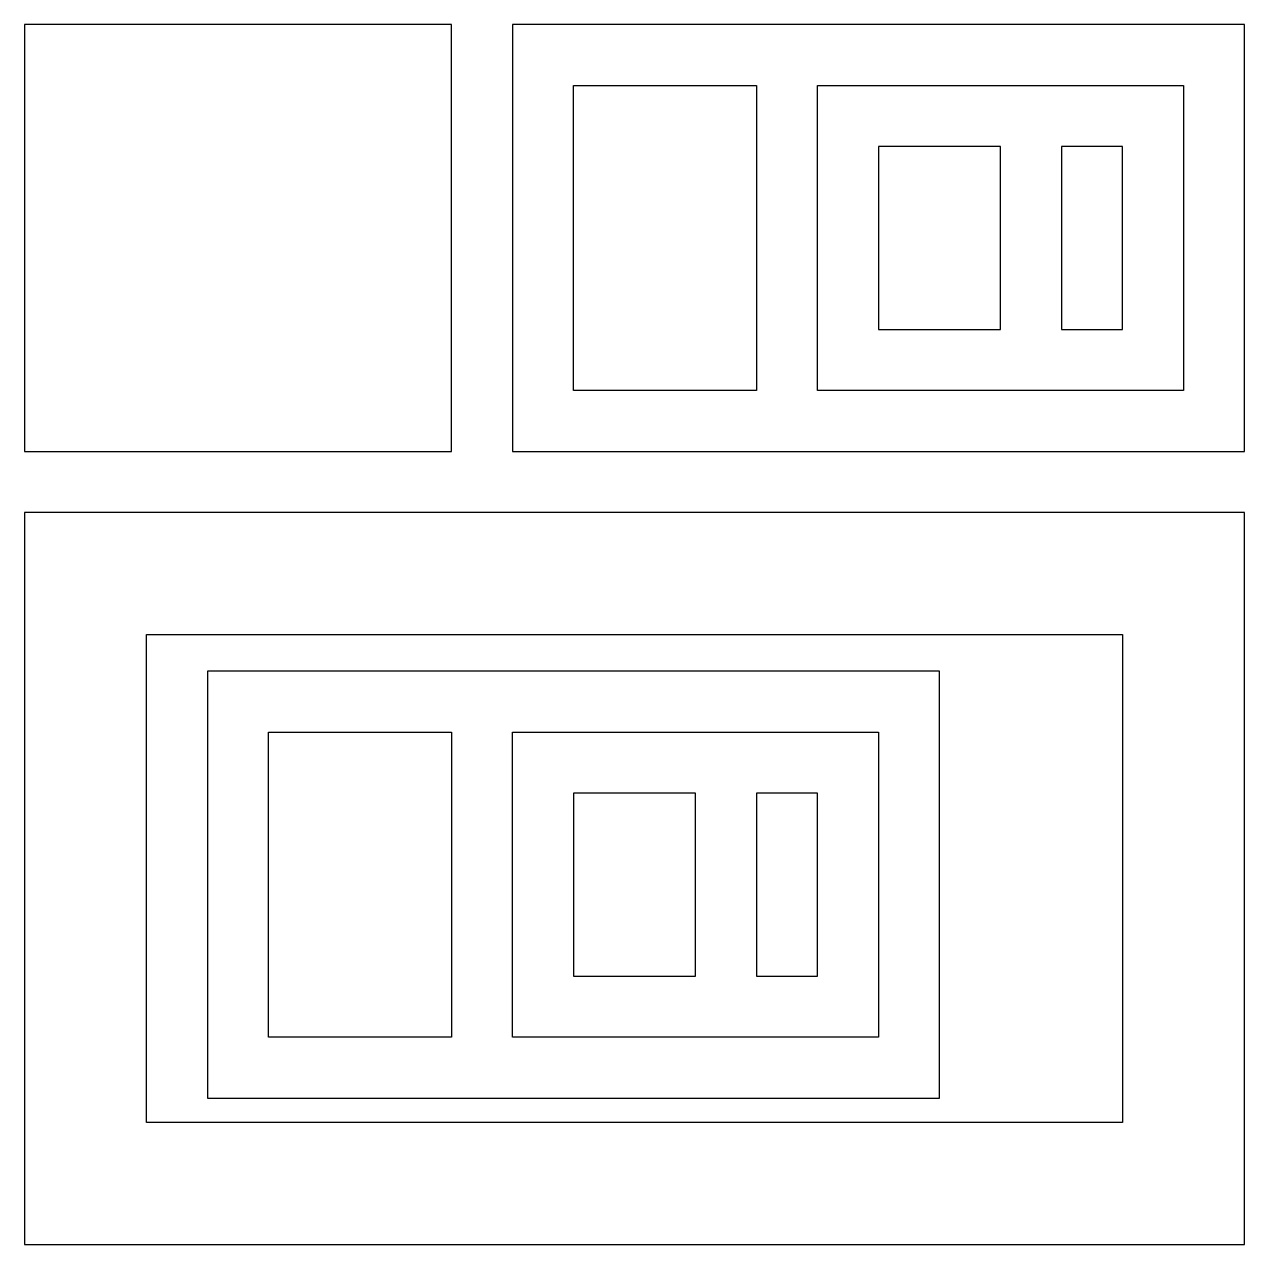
# Model space of a CAD drawing. Header units: millimetres. Extents: x -210 to -10, y -210 to -10.
import ezdxf

# ---------------------------------------------------------------- set-up
doc = ezdxf.new("R2010")
doc.units = ezdxf.units.MM
doc.header["$LTSCALE"] = 2
doc.header["$MEASUREMENT"] = 0
doc.layers.add('Default', color=18, linetype='Continuous', true_color=0x000000)

msp = doc.modelspace()

# ---------------------------------------------------------------- linework, layer by layer
at = {"layer": 'Default'}
for points in [[(-210, -80), (-140, -80), (-140, -10), (-210, -10)], [(-130, -80), (-10, -80), (-10, -10), (-130, -10)], [(-120, -70), (-120, -20), (-90, -20), (-90, -70)], [(-80, -70), (-80, -20), (-20, -20), (-20, -70)], [(-70, -60), (-50, -60), (-50, -30), (-70, -30)], [(-40, -60), (-30, -60), (-30, -30), (-40, -30)], [(-210, -210), (-10, -210), (-10, -90), (-210, -90)], [(-190, -190), (-190, -110), (-30, -110), (-30, -190)], [(-180, -186), (-60, -186), (-60, -116), (-180, -116)], [(-170, -176), (-170, -126), (-140, -126), (-140, -176)], [(-130, -176), (-130, -126), (-70, -126), (-70, -176)], [(-120, -166), (-100, -166), (-100, -136), (-120, -136)], [(-90, -166), (-80, -166), (-80, -136), (-90, -136)]]:
    msp.add_lwpolyline(points, close=True, dxfattribs=at)

doc.saveas('drawing.dxf')
